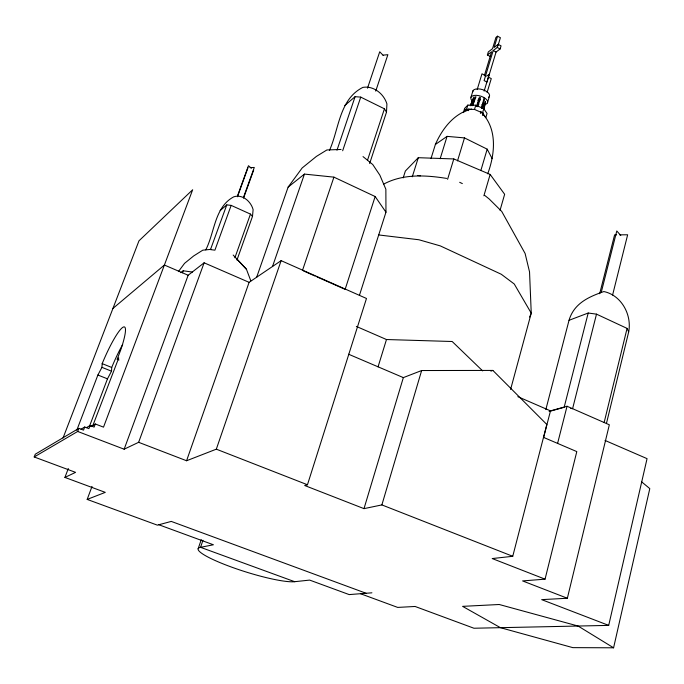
<?xml version="1.0" encoding="UTF-8"?>
<svg xmlns="http://www.w3.org/2000/svg" width="684" height="684" viewBox="0 0 684 684"><rect width="100%" height="100%" fill="white"/><g stroke="black" fill="none" stroke-linecap="round" stroke-linejoin="round"><path stroke-width="1.03" d="M606.417 423.567L628.681 331.92C632.025 314.828 621.414 295.24 603.878 291.555C588.599 296.856 573.979 303.422 569.028 320.3L545.832 409.571M89.544 426.106L107.474 378.833L111.526 371.173L111.723 367.462A38.997 6.378 -66.9 0 1 122.675 344.531M369.651 163.527L386.494 112.185L386.922 103.968C383.963 93.947 373.618 85.491 362.871 87.39C339.247 99.308 339.067 128.883 329.534 150.318M76.779 430.253L97.889 375.029L101.933 367.351L102.181 363.64A39.082 6.122 -66.9 0 1 122.522 327.55A39.082 6.122 -66.9 0 1 120.709 349.969L117.195 359.245L119.007 359.972M487.701 173.839C495.139 153.797 497.619 128.31 481.023 112.022M236.963 260.04L252.482 216.443L253.114 209.663C251.037 201.566 242.504 193.888 233.74 196.83C214.417 207.149 214.767 232.432 205.764 249.874M482.759 115.502L483.169 113.416M483.99 109.243L485.418 101.942M482.913 114.861L483.314 112.792M483.921 109.688L485.537 101.403M482.545 108.277L483.691 103.07M482.665 107.927L484.494 99.582M613.582 647.799L578.091 626.04L499.226 604.502L462.606 606.357L500.431 627.681L572.816 647.637L613.582 647.799L649.8 488.607L641.643 481.861M360.468 593.703L397.686 607.409L415.102 606.469L473.935 628.237L608.7 625.39L647.055 458.648L605.041 440.436M480.416 113.433L480.895 111.364M481.621 108.269L484.033 97.949M481.656 108.26L482.844 103.139M608.7 625.39L541.668 599.637L567.352 598.252L609.341 424.79L567.045 406.253L550.492 410.879L517.822 396.669M604.143 422.515L627.074 328.397L596.499 314.144L588.206 313.024L569.028 320.3M567.352 598.252L522.593 580.921L545.054 579.16L576.8 451.602L543.677 437.452M612.59 295.052L627.647 234.783L619.619 234.826M601.279 292.239L616.788 230.97L620.764 235.476M596.499 314.144L572.594 408.69L570.712 408.382M557.622 443.283L567.045 406.253M599.68 293.727L614.6 234.86L616.609 234.851M564.146 407.313L588.206 313.024M545.054 579.16L492.224 558.554L512.752 556.297L546.832 424.49L492.873 370.429L421.643 370.531L403.346 377.611L348.575 354.218M543.566 437.674L550.492 410.879M510.589 389.47L531.246 313.152L529.536 271.899L525.107 253.482L501.74 211.45L489.163 198.967L484.742 195.427M500.047 210.296L504.647 194.29L490.146 174.429L453.8 158.945L418.292 157.696L405.373 171.009L403.184 177.891M483.896 195.786L490.146 174.429M477.842 106.67L480.57 97.453M92.015 486.444L87.176 499.414L105.285 492.369L64.912 477.432L75.565 472.362L34.2 456.972L77.685 431.467L124.146 449.208L138.638 442.309L186.57 460.751L249.104 282.338L281.124 260.647L366.479 298.472L307.458 484.759L304.671 485.503L363.999 508.639L381.877 504.912L421.643 370.531M480.843 170.59L487.188 149.163L464.487 137.903L447.062 136.373L435.383 144.469L431.014 158.517M487.435 102.882L489.368 96.435M486.999 82.071L496.062 52.044L500.124 48.966L501.056 45.871L498.183 44.357L494.13 47.461L497.542 36.201L500.389 37.697L498.123 45.204M487.119 92.374L491.266 78.6L488.479 77.164M483.768 108.705L487.051 113.493L485.794 117.691L482.502 112.928L483.768 108.705L475.782 105.216L467.83 105.105L464.633 108.405L463.35 112.595L466.548 109.312L467.83 105.105M363.999 508.639L403.346 377.611M457.511 160.902L464.487 137.903M484.332 75.762L491.599 51.77L487.384 54.985L490.231 56.464M466.548 109.312L474.499 109.431L475.782 105.216M498.183 44.357L497.251 47.461L493.198 50.548L484.11 80.592L486.281 81.704M484.135 91.1L489.205 74.308L486.632 76.206M470.968 97.265L472.926 90.827M447.592 179.319L453.8 158.945M487.384 54.985L488.316 51.916L492.531 48.692L495.943 37.44L497.542 36.201M477.184 89.578L481.972 73.812L485.691 75.727M440.154 158.756L447.062 136.373M378.047 366.88L386.477 339.529L452.175 341.504L482.647 370.882M477.047 106.61L478.296 102.557M412.281 176.788L418.292 157.696M476.543 106.302L479.45 97.137M359.391 295.488L385.964 212.185L385.861 189.246L379.859 175.164L372.763 164.536L363.024 156.593M256.688 277.2L288.118 187.117L304.448 174.095L333.92 177.147L375.157 196.53L345.129 289.366L317.017 276.909M367.488 160.287L384.425 108.807L360.733 97.119L355.099 96.675L344.813 105.481M375.738 91.1L387.871 54.686L383.1 55.156M367.513 88.176L379.731 51.779L383.271 55.498M342.658 150.762L360.733 97.119M302.473 270.471L333.92 177.147M198.172 548.722L201.267 539.625M202.951 540.266L200.557 547.328A52.394 7.84 17.4 0 0 231.209 566.976A52.394 7.84 17.4 0 0 294.684 581.699L309.664 580.092L349.191 594.593L371.908 592.814M336.973 150.224L355.099 96.675M186.57 460.751L216.324 449.174L281.124 260.647M272.531 266.469L304.448 174.095M234.877 257.791L250.464 214.101L231.166 205.388L226.78 204.884L220.128 210.587M243.427 197.59L254.286 167.452L250.079 167.64M243.555 198.129L253.653 170.102M237.536 195.846L248.454 165.725L251.421 168.23M237.451 196.77L247.967 167.734M226.78 204.884L210.484 249.6L214.904 250.173L231.166 205.388M138.638 442.309L204.123 262.801L249.104 282.338M124.146 449.208L188.16 275.25L204.123 262.801M182.466 272.771L183.209 270.779L192.409 272.052M63.031 438.025L138.972 240.828L192.657 189.767L103.515 427.149L95.29 423.977L94.118 427.081L90.074 425.525L88.903 428.629L84.713 427.021L81.028 429.184M64.912 477.432L68.315 468.506M84.713 427.021L83.525 430.133L78.874 428.355L35.277 454.21L34.2 456.972M472.584 105.712L475.987 96.777M77.685 431.467L78.874 428.355M472.499 105.43L474.405 100.445M471.678 105.644L475.149 96.846M470.489 105.43L473.345 98.53M529.621 317.068L531.246 313.152L514.248 283.997L501.295 274.267L440.299 245.898L418.933 239.759L378.688 234.945M468.172 110.697L468.985 108.739M470.207 105.806L473.867 97.017M435.383 144.469C442.309 128.66 454.005 113.305 471.567 109.004M288.118 187.117L302.166 167.956L316.427 156.397L326.884 149.958L341.042 149.463M178.404 271.591L184.577 263.323L193.649 255.961L202.78 250.182L210.817 249.361M112.937 308.441L164.391 265.033L188.16 275.25M117.195 359.245L118.751 357.946L92.853 425.568L91.015 426.628M180.815 272.685L183.209 270.779M86.423 427.654L90.074 425.525M90.75 426.602L95.29 423.977M383.638 184.15C402.91 173.702 425.722 175.061 446.618 178.413M490.89 371.13L492.873 370.429M549.141 411.494L563.163 407.587M417.428 175.48L420.498 175.797M294.684 581.699L200.557 547.328L213.399 544.772L158.85 524.756M87.176 499.414L157.371 525.15L171.265 521.413L366.102 593.267M216.324 449.174L307.458 484.759M381.877 504.912L512.752 556.297M97.889 375.029L107.474 378.833M102.181 363.64L111.723 367.462M101.933 367.351L111.526 371.173M356.321 326.413L386.477 339.529M474.499 109.431L482.502 112.928M303.448 270.898L315.076 276.054M459.682 182.312L462.333 183.594M493.198 50.548L496.062 52.044M497.251 47.461L500.124 48.966M233.167 255.047L246.445 269.274L250.814 280.825M237.203 259.381L246.445 269.274M250.464 214.101L252.482 216.443M465.188 109.201L466.308 110.782M375.157 196.53L385.964 212.185M384.425 108.807L386.494 112.185M487.188 149.163L492.164 158.654M627.074 328.397L628.681 331.92M472.114 100.779A8.721 4.189 16.7 0 1 474.072 95.444A8.721 4.189 16.7 0 1 485.452 98.547A8.721 4.189 16.7 0 1 485.401 104.395M483.716 104.737A8.721 4.189 16.7 0 1 481.724 104.755M478.834 104.293A8.721 4.189 16.7 0 1 477.381 103.865M479.689 100.967A1.659 0.795 16.7 0 1 477.851 100.206M478.338 99.18A1.659 0.795 16.7 0 1 480.561 99.932M472.747 91.921A8.704 4.224 16.7 0 1 482.998 89.766A8.704 4.224 16.7 0 1 488.598 97.333"/></g></svg>
